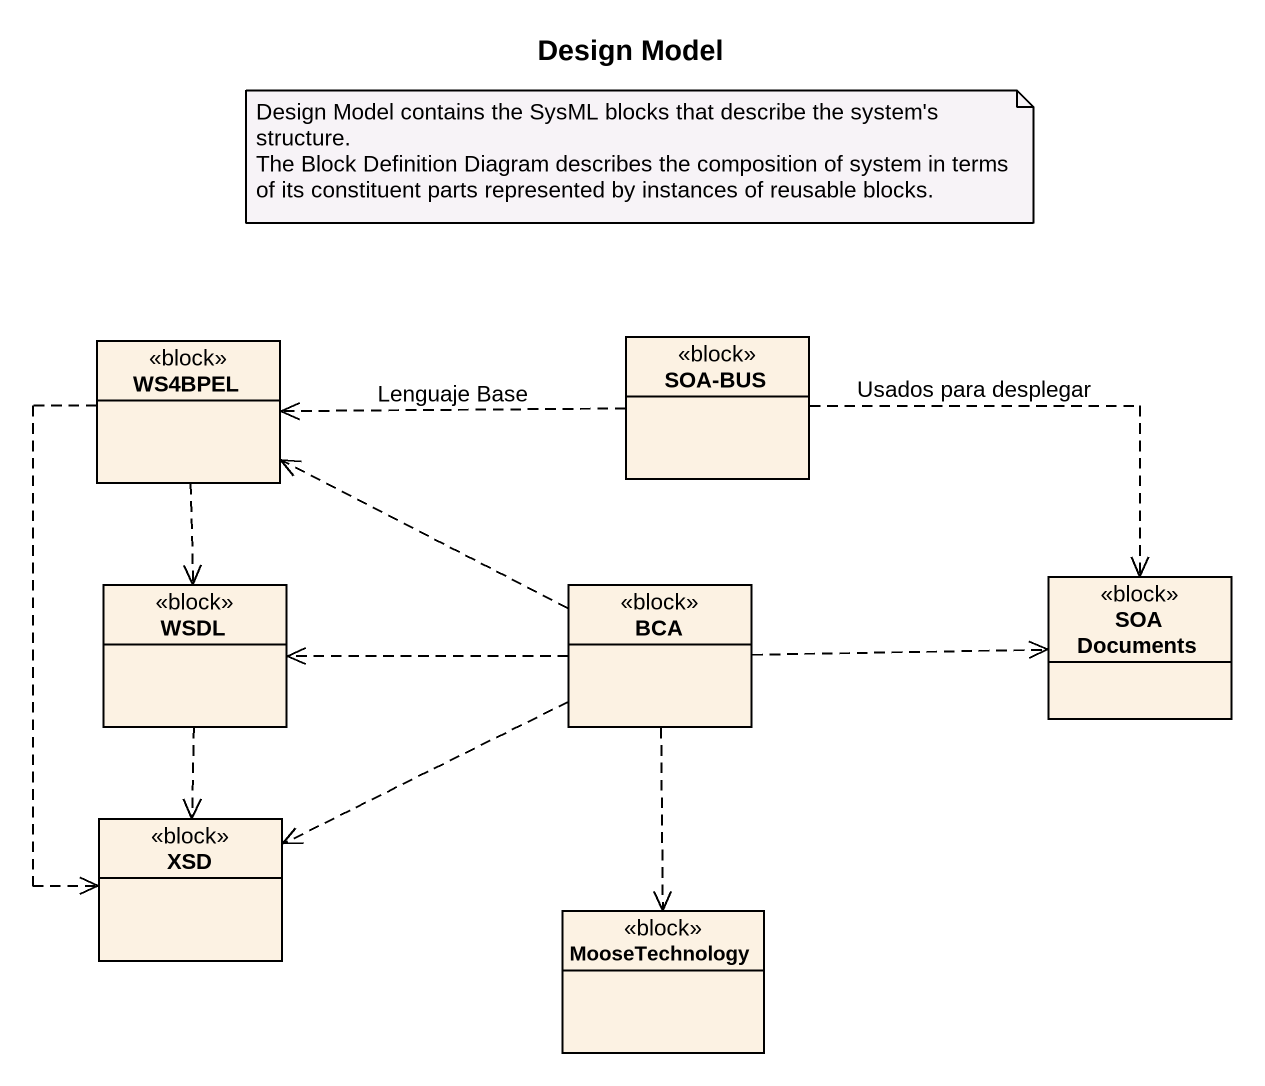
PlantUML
@startuml
title Design Model
hide circle
hide empty members
class WS4BPEL <<block>>
class "SOA-BUS" as SOA_BUS <<block>>
class WSDL <<block>>
class BCA <<block>>
class "SOA Documents" as SOA_Documents <<block>>
class XSD <<block>>
class MooseTechnology <<block>>
WS4BPEL ..> WSDL
WS4BPEL ..> XSD
SOA_BUS .left.> WS4BPEL : Lenguaje Base
SOA_BUS .right.> SOA_Documents : Usados para desplegar
WSDL ..> XSD
BCA .left.> WS4BPEL
BCA .left.> WSDL
BCA .right.> SOA_Documents
BCA .left.> XSD
BCA ..> MooseTechnology
note as N1
  Design Model contains the SysML blocks that describe the system's structure.
  The Block Definition Diagram describes the composition of system in terms of its constituent parts represented by instances of reusable blocks.
end note
@enduml
